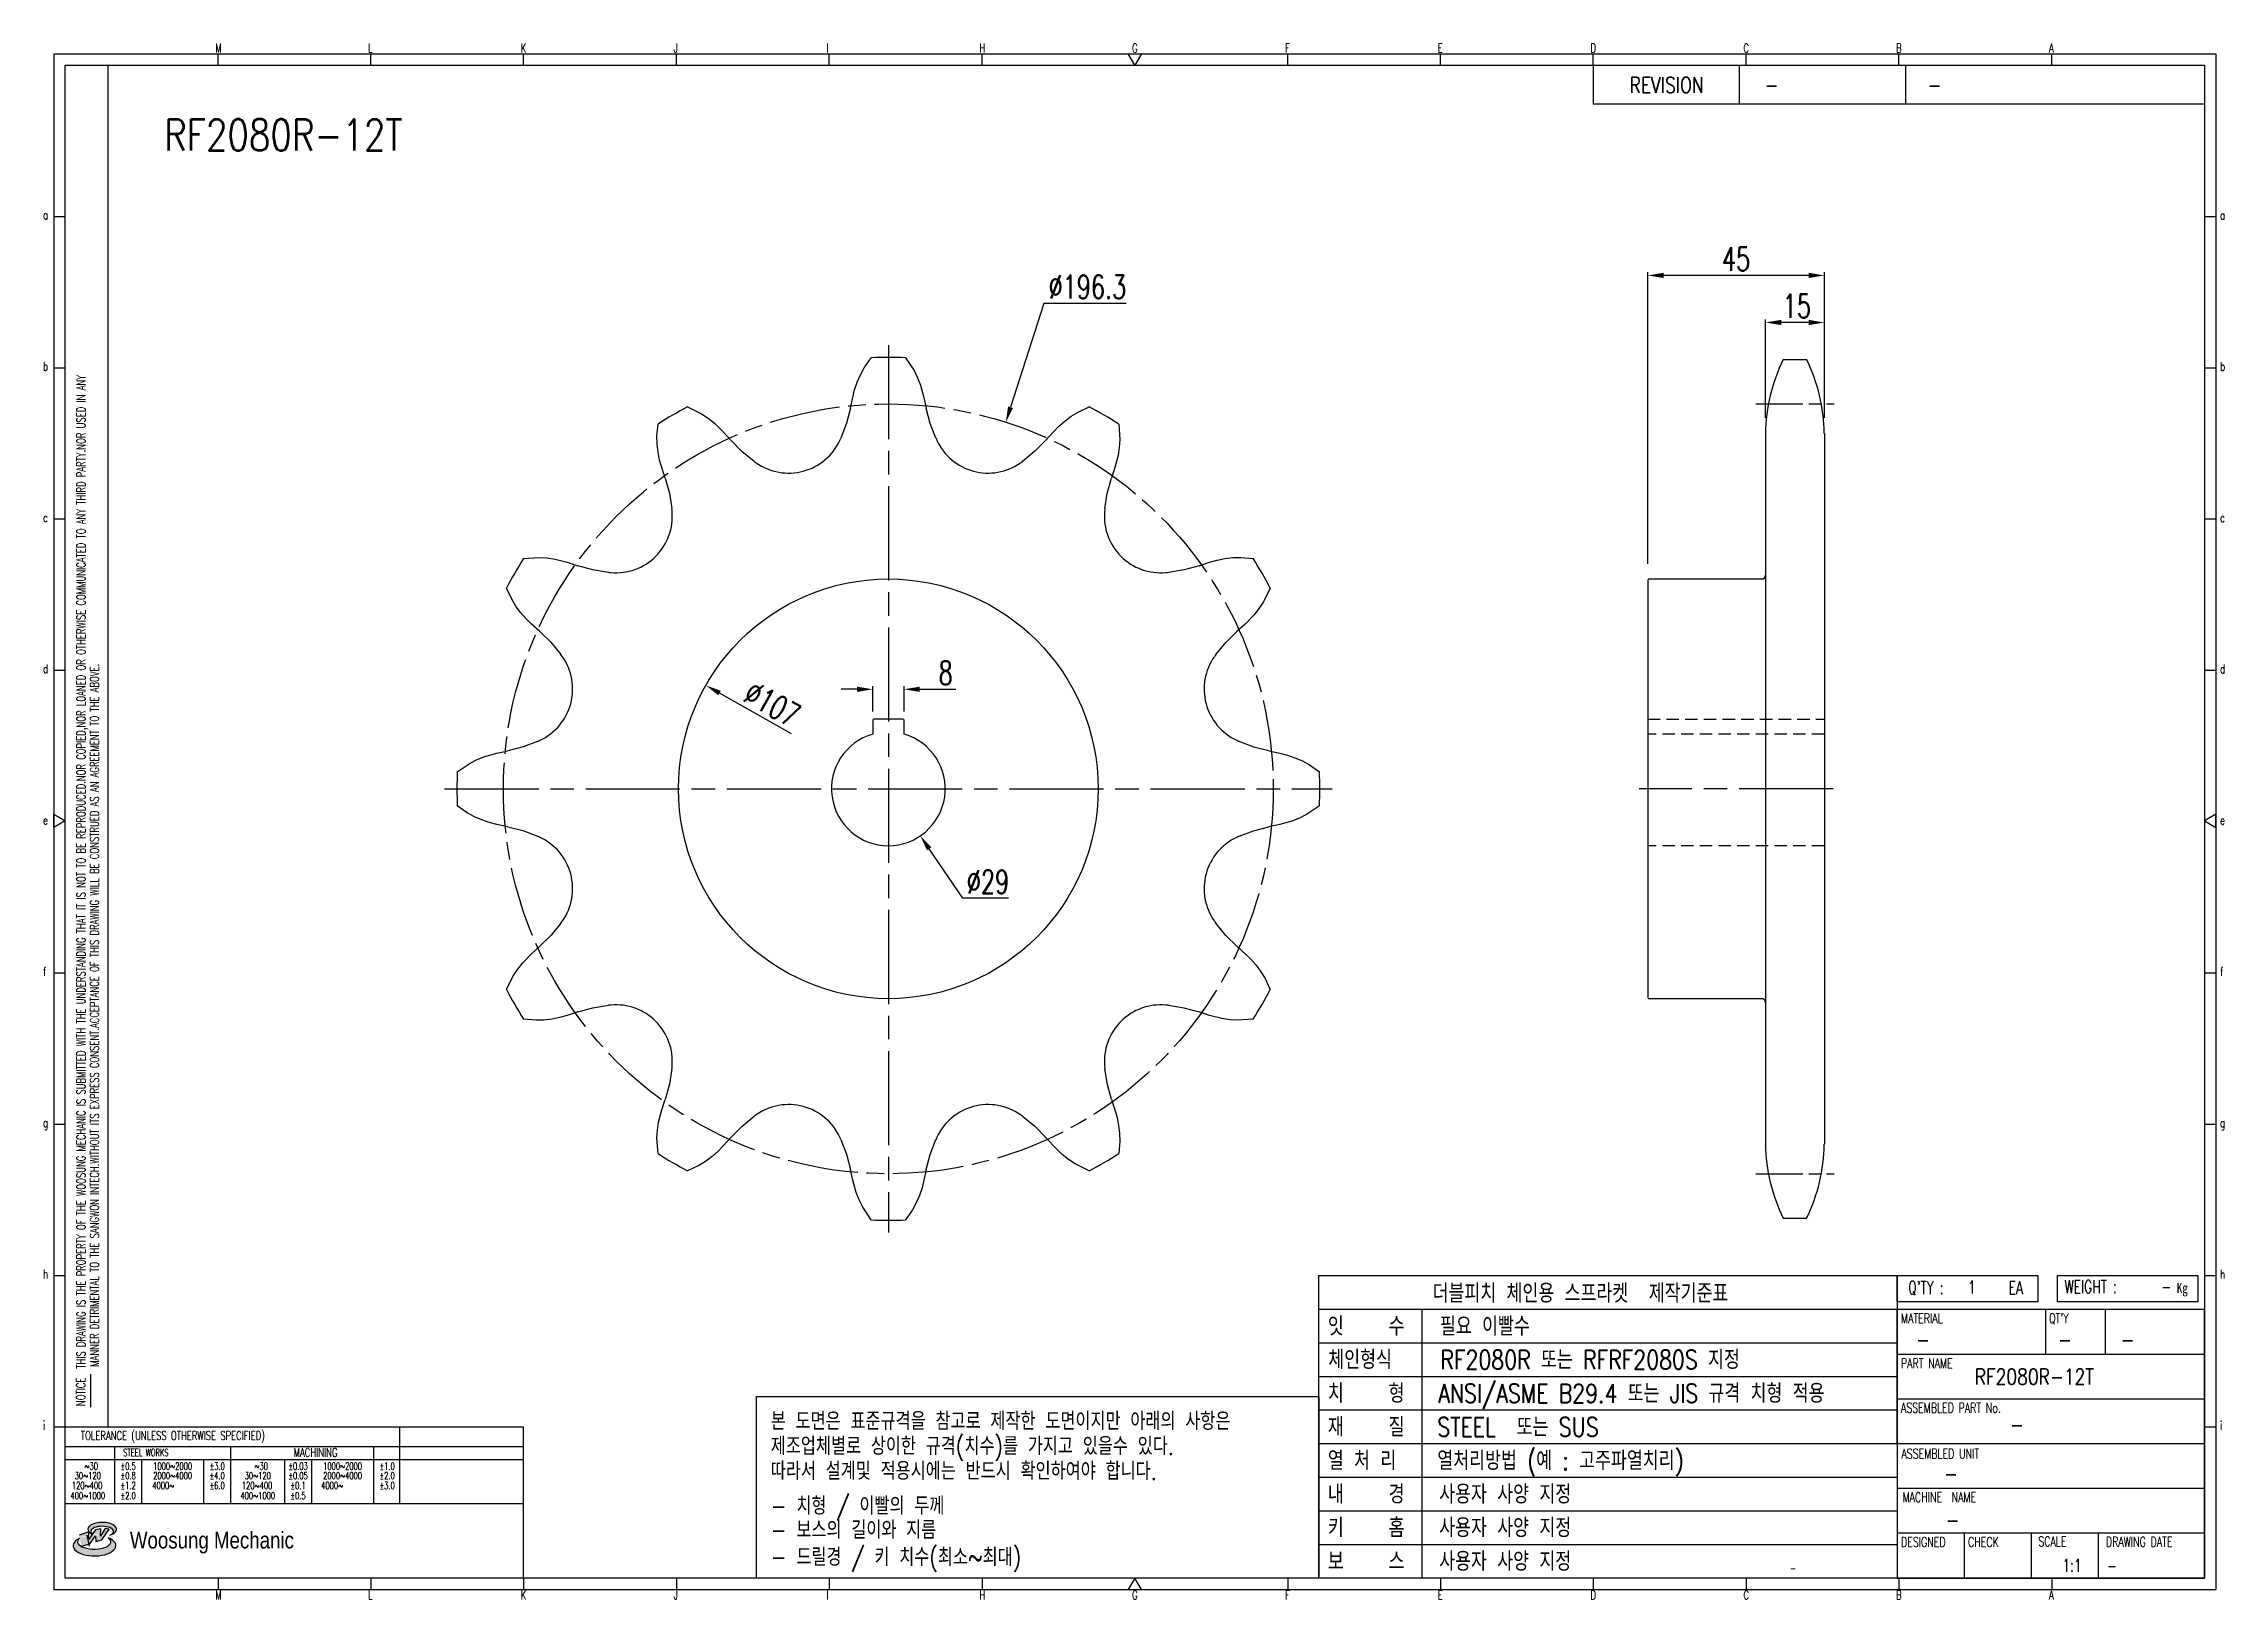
# Model space of a CAD drawing. Header units: millimetres. Extents: x 1179 to 1735, y -2918 to -2521.
import ezdxf
from ezdxf.enums import TextEntityAlignment as Align

# ---------------------------------------------------------------- set-up
doc = ezdxf.new("R2010")
doc.units = ezdxf.units.MM
for name, pattern in [('AM_ISO08W050', [18, 12, -1.5, 3, -1.5]), ('AM_ISO08W050x2', [9, 6, -0.75, 1.5, -0.75]), ('HIDDEN', [9.525, 6.35, -3.175])]:
    doc.linetypes.add(name, pattern=pattern)
doc.layers.add('CEN1', color=1, linetype='AM_ISO08W050', lineweight=25)
doc.layers.add('PEN_RF1', color=6, linetype='AM_ISO08W050x2', lineweight=25)
for name, color, linetype in [('HIDDEN_RF1', 3, 'HIDDEN'), ('S-DIM', 7, 'Continuous'), ('TITLE', 7, 'Continuous'), ('도면레이아웃', 7, 'Continuous')]:
    doc.layers.add(name, color=color, linetype=linetype)
doc.styles.add('HAN', font='ROMANS.shx', dxfattribs={"width": 0.7, "bigfont": 'whgtxt.shx'})
doc.styles.add('HKD_ST2', font='romans.shx', dxfattribs={"width": 0.7, "height": 4, "bigfont": '@extfont2.shx'})
doc.styles.add('HSG', font='SIMPLEX.shx', dxfattribs={"width": 0.7, "bigfont": 'HSG.shx'})
doc.styles.add('ROMANS', font='romans.shx', dxfattribs={"width": 0.7, "bigfont": 'whgtxt.shx'})
doc.styles.add('SLDTEXTSTYLE4', font='arial.ttf', dxfattribs={"width": 0.8})
doc.dimstyles.new('RF-S4', dxfattribs={"dimscale": 4, "dimtxt": 1.5, "dimasz": 1, "dimexe": 0.2, "dimexo": 1, "dimgap": 0.3, "dimtad": 1, "dimtoh": 1, "dimdec": 1, "dimrnd": 0.01, "dimzin": 9, "dimdsep": 46, "dimtxsty": 'HSG', "dimcen": 0, "dimclrd": 1, "dimclre": 1, "dimclrt": 150, "dimazin": 2, "dimtp": 1, "dimtm": 1, "dimtfac": 0.5, "dimtdec": 1, "dimtofl": 0, "dimtmove": 0, "dimatfit": 3, "dimfxl": 0, "dimtvp": 1, "dimtolj": 2, "dimlwd": -1, "dimlwe": -1, "dimarcsym": 0})

# ---------------------------------------------------------------- blocks, each defined once
blk = doc.blocks.new('SUYWSHJH')
at = {"layer": '도면레이아웃'}
h = blk.add_hatch(color=10, dxfattribs=at)
h.paths.add_polyline_path([(1.544, 35.177), (1.554, 34.966), (1.779, 35.034), (2.054, 35.422), (1.908, 35.446), (1.728, 35.167), (1.741, 35.439), (1.547, 35.405), (1.292, 35.041), (1.295, 35.33), (0.943, 35.208), (1.03, 34.8), (1.336, 34.885)])
edge = h.paths.add_edge_path()
edge.add_ellipse((1.795, 35.421), major_axis=(-0.53, 0), ratio=0.487785, start_angle=122.36065, end_angle=403.39574)
edge.add_line((1.411, 35.244), (1.419, 35.261))
edge.add_ellipse((1.798, 35.344), major_axis=(-0.423, 0), ratio=0.444396, start_angle=131.58977, end_angle=386.19408, ccw=False)
edge = h.paths.add_edge_path()
edge.add_ellipse((1.512, 34.815), major_axis=(-0.793, 0), ratio=0.480113, start_angle=314.67633, end_angle=590.85213)
edge.add_ellipse((1.501, 34.958), major_axis=(-0.62, 0), ratio=0.43311, start_angle=331.7024, end_angle=574.42495, ccw=False)
for p, q in [((0, 90.118), (80.15, 90.118)), ((0, 90.118), (0, 33.191)), ((6.089, 89.693), (6.089, 90.118)), ((11.753, 89.693), (11.753, 90.118)), ((17.418, 89.693), (17.418, 90.118)), ((23.082, 89.693), (23.082, 90.118)), ((28.746, 89.693), (28.746, 90.118)), ((34.411, 89.693), (34.411, 90.118)), ((45.739, 89.693), (45.739, 90.118)), ((51.404, 89.693), (51.404, 90.118)), ((57.068, 89.693), (57.068, 90.118)), ((62.732, 89.693), (62.732, 90.118)), ((68.397, 89.693), (68.397, 90.118)), ((74.061, 89.693), (74.061, 90.118)), ((80.15, 90.118), (80.15, 33.191)), ((0, 84.085), (0.425, 84.085)), ((79.725, 84.085), (80.15, 84.085)), ((0, 78.478), (0.425, 78.478)), ((79.725, 78.478), (80.15, 78.478)), ((0, 72.87), (0.425, 72.87)), ((79.725, 72.87), (80.15, 72.87)), ((0, 67.262), (0.425, 67.262)), ((79.725, 67.262), (80.15, 67.262)), ((0, 56.047), (0.425, 56.047)), ((79.725, 56.047), (80.15, 56.047)), ((0, 50.439), (0.425, 50.439)), ((79.725, 50.439), (80.15, 50.439)), ((0, 44.832), (0.425, 44.832)), ((79.725, 44.832), (80.15, 44.832)), ((1.377, 39.947), (1.377, 41.174)), ((0, 39.224), (0.425, 39.224)), ((79.725, 39.224), (80.15, 39.224)), ((0, 33.191), (80.15, 33.191)), ((6.089, 33.616), (6.089, 33.191)), ((11.753, 33.616), (11.753, 33.191)), ((17.418, 33.616), (17.418, 33.191)), ((23.082, 33.616), (23.082, 33.191)), ((28.746, 33.616), (28.746, 33.191)), ((34.411, 33.616), (34.411, 33.191)), ((45.739, 33.616), (45.739, 33.191)), ((51.404, 33.616), (51.404, 33.191)), ((57.068, 33.616), (57.068, 33.191)), ((62.732, 33.616), (62.732, 33.191)), ((68.397, 33.616), (68.397, 33.191)), ((74.061, 33.616), (74.061, 33.191))]:
    blk.add_line(p, q)
at = {"color": 2}
for p, q in [((2.017, 39.224), (2.017, 89.693)), ((0.425, 39.224), (17.418, 39.224)), ((12.816, 39.224), (12.816, 36.382)), ((17.418, 33.616), (17.418, 39.224)), ((0.425, 38.487), (17.418, 38.487)), ((0.425, 38.012), (17.418, 38.012)), ((2.257, 38.487), (2.257, 36.382)), ((3.257, 38.012), (3.257, 36.382)), ((5.557, 38.012), (5.557, 36.382)), ((6.557, 38.5), (6.557, 36.382)), ((8.557, 38.012), (8.557, 36.382)), ((9.557, 38.026), (9.557, 36.382)), ((11.857, 38.487), (11.857, 36.382)), ((0.425, 36.382), (17.418, 36.382))]:
    blk.add_line(p, q, dxfattribs=at)
at = {"color": 6, "ltscale": 0.5}
for p, q in [((57.068, 89.693), (57.068, 88.246)), ((62.47, 89.693), (62.47, 88.246)), ((68.635, 89.693), (68.635, 88.246)), ((79.725, 88.246), (57.068, 88.246)), ((68.336, 38.59), (68.336, 43.563)), ((79.725, 43.563), (68.336, 43.563)), ((73.827, 43.563), (73.827, 41.905)), ((76.037, 43.563), (76.037, 41.905)), ((79.725, 38.59), (79.725, 43.563)), ((79.725, 41.905), (68.336, 41.905)), ((79.725, 40.248), (68.336, 40.248)), ((68.336, 38.59), (68.336, 33.616)), ((79.725, 38.59), (68.336, 38.59)), ((79.725, 33.616), (79.725, 38.59)), ((79.725, 36.932), (68.336, 36.932)), ((79.725, 35.274), (68.336, 35.274)), ((70.822, 33.616), (70.822, 35.274)), ((73.309, 33.616), (73.309, 35.274)), ((75.796, 33.616), (75.796, 35.274)), ((68.336, 33.616), (79.725, 33.616))]:
    blk.add_line(p, q, dxfattribs=at)
for points in [[(40.075, 89.693), (39.83, 90.118), (40.32, 90.118)], [(0.425, 89.693), (79.725, 89.693), (79.725, 33.616), (0.425, 33.616)], [(0.425, 61.679), (0, 61.433), (0, 61.924)], [(79.725, 61.679), (80.15, 61.433), (80.15, 61.924)], [(40.075, 33.616), (39.83, 33.191), (40.32, 33.191)]]:
    blk.add_lwpolyline(points, close=True)
at = {"layer": 'TITLE', "color": 20}
for p, q in [((68.336, 43.851), (68.336, 44.826)), ((68.336, 44.826), (73.54, 44.826)), ((73.54, 44.826), (73.54, 43.851)), ((74.277, 43.851), (74.277, 44.826)), ((74.277, 44.826), (79.481, 44.826)), ((79.481, 44.826), (79.481, 43.851)), ((73.54, 43.851), (68.336, 43.851)), ((79.481, 43.851), (74.277, 43.851))]:
    blk.add_line(p, q, dxfattribs=at)
at = {"layer": '도면레이아웃'}
for p, q in [((1.295, 35.33), (0.943, 35.208)), ((1.03, 34.8), (1.336, 34.885)), ((1.224, 35.208), (1.311, 34.8)), ((1.224, 35.208), (1.224, 35.208)), ((1.547, 35.405), (1.292, 35.041)), ((1.292, 35.041), (1.295, 35.33)), ((1.336, 34.885), (1.544, 35.177)), ((1.419, 35.261), (1.411, 35.244)), ((1.544, 35.177), (1.554, 34.966)), ((1.741, 35.439), (1.547, 35.405)), ((1.554, 34.966), (1.779, 35.034)), ((1.908, 35.446), (1.728, 35.167)), ((1.728, 35.167), (1.741, 35.439)), ((1.779, 35.034), (2.054, 35.422)), ((2.054, 35.422), (1.908, 35.446))]:
    blk.add_line(p, q, dxfattribs=at)
for centre, major_axis, ratio, start_param, end_param in [((1.795, 35.421), (-0.53, 0), 0.487785, 2.135596, 7.040584), ((1.512, 34.815), (-0.793, 0), 0.480113, 5.492138, 10.312315), ((1.501, 34.958), (-0.62, 0), 0.43311, 5.789299, 10.025607), ((1.798, 35.344), (-0.423, 0), 0.444396, 2.296675, 6.740358)]:
    blk.add_ellipse(centre, major_axis=major_axis, ratio=ratio, start_param=start_param, end_param=end_param, dxfattribs=at)
at = {"color": 4, "style": 'HKD_ST2', "width": 0.7}
for s, p in [('M', (5.988, 90.164)), ('L', (11.652, 90.164)), ('K', (17.316, 90.164)), ('J', (22.981, 90.164)), ('I', (28.645, 90.164)), ('H', (34.309, 90.164)), ('G', (39.974, 90.164)), ('F', (45.638, 90.164)), ('E', (51.302, 90.164)), ('D', (56.967, 90.164)), ('C', (62.631, 90.164)), ('B', (68.295, 90.164)), ('A', (73.96, 90.164)), ('a', (-0.395, 83.976)), ('a', (80.305, 83.97)), ('b', (-0.395, 78.368)), ('b', (80.305, 78.362)), ('c', (-0.395, 72.76)), ('c', (80.305, 72.754)), ('d', (-0.395, 67.153)), ('d', (80.305, 67.147)), ('e', (-0.395, 61.545)), ('e', (80.305, 61.539)), ('f', (-0.395, 55.937)), ('f', (80.305, 55.931)), ('g', (-0.395, 50.33)), ('g', (80.305, 50.324)), ('h', (-0.395, 44.722)), ('h', (80.305, 44.716)), ('i', (-0.395, 39.114)), ('i', (80.305, 39.108)), ('M', (5.988, 32.824)), ('L', (11.652, 32.824)), ('K', (17.316, 32.824)), ('J', (22.981, 32.824)), ('I', (28.645, 32.824)), ('H', (34.309, 32.824)), ('G', (39.974, 32.824)), ('F', (45.638, 32.824)), ('E', (51.302, 32.824)), ('D', (56.967, 32.824)), ('C', (62.631, 32.824)), ('B', (68.295, 32.824)), ('A', (73.96, 32.824))]:
    blk.add_text(s, height=0.326, dxfattribs=at).set_placement(p)
for s, height, style, width, p in [('REVISION', 0.5806, 'HAN', 0.8, (58.415, 88.664)), ('-', 0.581, 'HAN', 0.8, (63.426, 88.664)), ('-', 0.581, 'HAN', 0.8, (69.468, 88.664)), ("Q'TY : ", 0.4746, 'HKD_ST2', 0.7, (68.743, 44.143)), ('1', 0.475, 'HKD_ST2', 0.7, (70.957, 44.165)), ('EA', 0.4746, 'HKD_ST2', 0.7, (72.464, 44.143)), ('WEIGHT : ', 0.4746, 'HKD_ST2', 0.7, (74.536, 44.176)), ('-', 0.581, 'HAN', 0.8, (69.029, 42.157)), ('-', 0.581, 'HAN', 0.8, (74.289, 42.157)), ('-', 0.581, 'HAN', 0.8, (76.623, 42.157)), ('-', 0.581, 'HAN', 0.8, (72.515, 39.013)), ('-', 0.581, 'HAN', 0.8, (70.067, 37.189)), ('-', 0.581, 'HAN', 0.8, (70.126, 35.48)), ('1:1', 0.4746, 'HKD_ST2', 0.7, (74.458, 33.848)), ('-', 0.475, 'HKD_ST2', 0.7, (76.112, 33.837))]:
    blk.add_text(s, height=height, dxfattribs=dict(style=style, width=width)).set_placement(p)
at = {"color": 2, "style": 'HKD_ST2', "width": 0.7}
for s, p in [(' THIS DRAWING IS THE PROPERTY OF THE WOOSUNG MECHANIC IS SUBMITTED WITH THE UNDERSTANDING THAT IT IS NOT TO BE REPRODUCED.NOR COPIED,NOR LOANED OR OTHERWISE COMMUNICATED TO ANY THIRD PARTY.NOR USED IN ANY', (1.173, 41.217)), ('MANNER DETRIMENTAL TO THE SANGWON INTECH.WITHOUT ITS EXPRESS CONSENT.ACCEPTANCE OF THIS DRAWING WILL BE CONSTRUED AS AN AGREEMENT TO THE ABOVE.', (1.672, 41.447))]:
    blk.add_text(s, height=0.326266, rotation=90, dxfattribs=at).set_placement(p)
at = {"style": 'HKD_ST2', "width": 0.7}
blk.add_text('-', height=0.475, dxfattribs=at).set_placement((78.499, 44.176), align=Align.RIGHT)
at = {"color": 4, "style": 'HKD_ST2', "width": 0.7}
for s, height, p in [('MATERIAL', 0.3651, (68.474, 43.425)), ("QT'Y", 0.3651, (73.965, 43.425)), ('PART NAME', 0.3651, (68.474, 41.756)), ('ASSEMBLED PART No.', 0.36511, (68.474, 40.109)), ('ASSEMBLED UNIT', 0.36511, (68.49, 38.408)), ('MACHINE  NAME', 0.36511, (68.532, 36.794)), ('DESIGNED', 0.3651, (68.474, 35.136)), ('CHECK', 0.3651, (70.961, 35.136)), ('SCALE', 0.3651, (73.566, 35.153)), ('DRAWING DATE', 0.36511, (76.071, 35.141))]:
    blk.add_text(s, height=height, dxfattribs=at).set_placement(p, align=Align.TOP_LEFT)
at = {"style": 'HKD_ST2', "width": 0.7}
blk.add_text('NOTICE', height=0.3263, rotation=90, dxfattribs=at).set_placement((1.163, 39.988))
for s, height, style, width, p in [('TOLERANCE (UNLESS OTHERWISE SPECIFIED)', 0.32627, 'HKD_ST2', 0.7, (4.417, 38.896)), ('-', 0.326, 'ROMANS', 0.65, (64.469, 33.975))]:
    blk.add_text(s, height=height, dxfattribs=dict(style=style, width=width)).set_placement(p, align=Align.MIDDLE_CENTER)
at = {"color": 4, "style": 'HKD_ST2', "width": 0.7}
for s, height, p in [('STEEL WORKS', 0.26101, (3.416, 38.268)), ('MACHINING', 0.3263, (9.707, 38.27)), ('%%P0.5', 0.261, (2.757, 37.762)), ('%%P0.8', 0.261, (2.757, 37.411)), ('%%P3.0', 0.261, (6.057, 37.762)), ('%%P4.0', 0.261, (6.057, 37.411)), ('%%P0.03', 0.261, (9.057, 37.762)), ('%%P0.05', 0.261, (9.057, 37.411)), ('%%P1.0', 0.261, (12.357, 37.762)), ('%%P2.0', 0.261, (12.357, 37.411)), ('%%P1.2', 0.261, (2.757, 37.045)), ('%%P2.0', 0.261, (2.757, 36.67)), ('%%P6.0', 0.261, (6.057, 37.045)), ('%%P0.1', 0.261, (9.057, 37.045)), ('%%P0.5', 0.261, (9.057, 36.67)), ('%%P3.0', 0.261, (12.357, 37.045))]:
    blk.add_text(s, height=height, dxfattribs=at).set_placement(p, align=Align.MIDDLE)
for s, height, p in [('30%%126120', 0.261, (1.263, 37.411)), ('%%12630', 0.261, (1.389, 37.762)), ('2000%%1264000', 0.26101, (4.407, 37.411)), ('1000%%1262000', 0.26101, (4.407, 37.762)), ('30%%126120', 0.261, (7.563, 37.411)), ('%%12630', 0.261, (7.689, 37.762)), ('2000%%1264000', 0.26101, (10.707, 37.411)), ('1000%%1262000', 0.26101, (10.707, 37.762)), ('400%%1261000', 0.26101, (1.263, 36.67)), ('120%%126400', 0.26101, (1.237, 37.045)), ('4000%%126', 0.261, (4.061, 37.045)), ('400%%1261000', 0.26101, (7.563, 36.67)), ('120%%126400', 0.26101, (7.537, 37.045)), ('4000%%126', 0.261, (10.321, 37.045))]:
    blk.add_text(s, height=height, dxfattribs=at).set_placement(p, align=Align.MIDDLE_CENTER)
at = {"color": 1, "style": 'SLDTEXTSTYLE4', "width": 0.8}
blk.add_text('Woosung Mechanic', height=0.61957, dxfattribs=at).set_placement((2.822, 34.711))
at = {"layer": 'TITLE', "width": 0.8}
blk.add_text('Kg', height=0.3789, dxfattribs=at).set_placement((78.694, 44.176))
blk = doc.blocks.new('RF6YF20601')
at = {"color": 150}
for p, q in [((1275.22, 18.47), (1365.55, 18.47)), ((1275.22, 18.47), (1365.55, 18.47)), ((1291.34, 18.47), (1291.34, -23.5)), ((1275.22, 13.23), (1365.55, 13.23)), ((1275.22, 7.98), (1365.55, 7.98)), ((1275.22, 2.73), (1365.55, 2.73)), ((1275.22, -2.51), (1365.55, -2.51)), ((1275.22, -7.76), (1365.55, -7.76)), ((1275.22, -13), (1365.55, -13)), ((1275.22, -18.25), (1365.55, -18.25))]:
    blk.add_line(p, q, dxfattribs=at)
blk.add_lwpolyline([(1275.22, 23.72), (1365.55, 23.72), (1365.55, -23.5), (1275.22, -23.5)], close=True, dxfattribs=at)
blk.add_lwpolyline([(1187.47, 4.85), (1275.22, 4.85), (1275.22, -23.5), (1187.47, -23.5)], close=True)
at = {"color": 150, "style": 'HAN', "width": 0.8}
for s, height, p in [('더블피치 체인용 스프라켓  제작기준표', 2.9346, (1293, 19.48)), ('잇    수 ', 2.935, (1276.65, 14.34)), ('필요 이빨수', 2.935, (1294.15, 14.34)), ('체인형식 ', 2.935, (1276.72, 9.12)), ('RF2080R 또는 RFRF2080S 지정', 2.9346, (1294.22, 9.12)), ('치    형', 2.935, (1276.65, 3.85)), ('ANSI/ASME B29.4 또는 JIS 규격 치형 적용', 2.9346, (1293.88, 3.85)), ('재    질', 2.935, (1276.65, -1.4)), ('STEEL  또는 SUS', 2.9346, (1293.74, -1.4)), ('열처리방법 (예 : 고주파열치리)', 2.9346, (1293.74, -6.64)), ('열 처 리', 2.935, (1276.65, -6.64)), ('내    경', 2.935, (1276.65, -11.89)), ('사용자 사양 지정', 2.935, (1294.03, -11.89)), ('키    홈', 2.935, (1276.65, -17.13)), ('사용자 사양 지정', 2.935, (1294.03, -17.13)), ('보    스', 2.935, (1276.65, -22.38)), ('사용자 사양 지정', 2.935, (1294.03, -22.38))]:
    blk.add_text(s, height=height, dxfattribs=at).set_placement(p)
at = {"style": 'HAN', "width": 0.8}
for s, p in [('본 도면은 표준규격을 참고로 제작한 도면이지만 아래의 사항은', (1189.67, -0.4)), ('제조업체별로 상이한 규격(치수)를 가지고 있을수 있다.', (1189.67, -4.29)), ('따라서 설계및 적용시에는 반드시 확인하여야 합니다.', (1189.67, -8.18)), ('- 치형 / 이빨의 두께', (1189.67, -13.62)), ('- 보스의 길이와 지름', (1189.67, -17.38)), ('- 드릴경 / 키 치수(최소~최대)', (1189.67, -21.61))]:
    blk.add_text(s, height=2.7767, dxfattribs=at).set_placement(p)
blk = doc.blocks.new('*D3')
at = {"layer": 'Defpoints', "color": 0, "transparency": 16777216}
for p in [(1617.53, -2592.23), (1617.53, -2620.52), (1632.53, -2620.52)]:
    blk.add_point(p, dxfattribs=at)
at = {"layer": 'S-DIM', "color": 1, "transparency": 16777216}
for p, q in [((1617.53, -2616.52), (1617.53, -2591.43)), ((1628.53, -2592.23), (1621.53, -2592.23)), ((1632.53, -2616.52), (1632.53, -2591.43))]:
    blk.add_line(p, q, dxfattribs=at)
for points in [[(1621.53, -2591.56), (1621.53, -2592.89), (1617.53, -2592.23)], [(1628.53, -2591.56), (1628.53, -2592.89), (1632.53, -2592.23)]]:
    blk.add_solid(points, dxfattribs=at)
at = {"layer": 'S-DIM', "color": 150, "transparency": 16777216, "insert": (1625.53, -2588.03), "char_height": 6, "attachment_point": 5, "style": 'HSG'}
blk.add_mtext('\\A2;15', dxfattribs=at)
blk = doc.blocks.new('*D4')
at = {"layer": 'Defpoints', "color": 0, "transparency": 16777216}
for p in [(1587.53, -2580.23), (1632.53, -2620.52), (1587.53, -2657.72)]:
    blk.add_point(p, dxfattribs=at)
at = {"layer": 'S-DIM', "color": 1, "transparency": 16777216}
for p, q in [((1587.53, -2653.72), (1587.53, -2579.43)), ((1632.53, -2616.52), (1632.53, -2579.43)), ((1628.53, -2580.23), (1591.53, -2580.23))]:
    blk.add_line(p, q, dxfattribs=at)
for points in [[(1591.53, -2579.56), (1591.53, -2580.89), (1587.53, -2580.23)], [(1628.53, -2579.56), (1628.53, -2580.89), (1632.53, -2580.23)]]:
    blk.add_solid(points, dxfattribs=at)
at = {"layer": 'S-DIM', "color": 150, "transparency": 16777216, "insert": (1610.03, -2576.03), "char_height": 6, "attachment_point": 5, "style": 'HSG'}
blk.add_mtext('\\A2;45', dxfattribs=at)
blk = doc.blocks.new('*D5')
at = {"layer": 'Defpoints', "color": 0, "transparency": 16777216}
for p in [(1385.74, -2699.14), (1402.06, -2723.11)]:
    blk.add_point(p, dxfattribs=at)
at = {"layer": 'S-DIM', "color": 1, "transparency": 16777216}
for p, q in [((1412.9, -2739.03), (1404.31, -2726.41)), ((1424.5, -2739.03), (1412.9, -2739.03))]:
    blk.add_line(p, q, dxfattribs=at)
blk.add_solid([(1404.86, -2726.04), (1403.76, -2726.79), (1402.06, -2723.11)], dxfattribs=at)
at = {"layer": 'S-DIM', "color": 150, "transparency": 16777216, "insert": (1419.3, -2734.83), "char_height": 6, "attachment_point": 5, "style": 'HSG'}
blk.add_mtext('\\A2;∅29', dxfattribs=at)
blk = doc.blocks.new('*D6')
at = {"layer": 'Defpoints', "color": 0, "transparency": 16777216}
for p in [(1423.83, -2617.66), (1363.96, -2804.58)]:
    blk.add_point(p, dxfattribs=at)
at = {"layer": 'S-DIM', "color": 1, "transparency": 16777216}
for p, q in [((1433.54, -2587.35), (1425.05, -2613.85)), ((1454.54, -2587.35), (1433.54, -2587.35))]:
    blk.add_line(p, q, dxfattribs=at)
blk.add_solid([(1424.42, -2613.64), (1425.69, -2614.05), (1423.83, -2617.66)], dxfattribs=at)
at = {"layer": 'S-DIM', "color": 150, "transparency": 16777216, "insert": (1444.64, -2583.15), "char_height": 6, "attachment_point": 5, "style": 'HSG'}
blk.add_mtext('\\A2;∅196.3', dxfattribs=at)
blk = doc.blocks.new('*D7')
at = {"layer": 'Defpoints', "color": 0, "transparency": 16777216}
for p in [(1347.36, -2684.73), (1440.44, -2737.51)]:
    blk.add_point(p, dxfattribs=at)
at = {"layer": 'S-DIM', "color": 1, "transparency": 16777216}
blk.add_line((1369.24, -2697.14), (1350.84, -2686.7), dxfattribs=at)
blk.add_solid([(1351.17, -2686.12), (1350.51, -2687.28), (1347.36, -2684.73)], dxfattribs=at)
at = {"layer": 'S-DIM', "color": 150, "transparency": 16777216, "insert": (1364.27, -2689.49), "char_height": 6, "attachment_point": 5, "rotation": 330.4456, "style": 'HSG'}
blk.add_mtext('\\A2;∅107', dxfattribs=at)
blk = doc.blocks.new('*D8')
at = {"layer": 'Defpoints', "color": 0, "transparency": 16777216}
for p in [(1397.9, -2685.74), (1389.9, -2695.4), (1397.9, -2695.4)]:
    blk.add_point(p, dxfattribs=at)
at = {"layer": 'S-DIM', "color": 1, "transparency": 16777216}
for p, q in [((1389.9, -2691.4), (1389.9, -2684.94)), ((1397.9, -2691.4), (1397.9, -2684.94)), ((1385.9, -2685.74), (1381.9, -2685.74)), ((1401.9, -2685.74), (1411.1, -2685.74))]:
    blk.add_line(p, q, dxfattribs=at)
for points in [[(1385.9, -2685.08), (1385.9, -2686.41), (1389.9, -2685.74)], [(1401.9, -2685.08), (1401.9, -2686.41), (1397.9, -2685.74)]]:
    blk.add_solid(points, dxfattribs=at)
at = {"layer": 'S-DIM', "color": 150, "transparency": 16777216, "insert": (1408.5, -2681.54), "char_height": 6, "attachment_point": 5, "style": 'HSG'}
blk.add_mtext('\\A2;8', dxfattribs=at)

msp = doc.modelspace()

# ---------------------------------------------------------------- linework, layer by layer
for p, q in [((1622.03, -2601.68), (1628.03, -2601.68)), ((1384.24, -2614.09), (1384.81, -2611.33)), ((1402.98, -2611.33), (1403.55, -2614.09)), ((1351.87, -2620.16), (1353.75, -2622.26)), ((1434.05, -2622.26), (1435.92, -2620.16)), ((1617.53, -2620.52), (1617.53, -2801.72)), ((1632.53, -2620.52), (1632.53, -2801.72)), ((1337.02, -2631.92), (1336.13, -2629.24)), ((1451.66, -2629.24), (1450.78, -2631.92)), ((1312.02, -2653.36), (1314.7, -2654.24)), ((1473.1, -2654.24), (1475.77, -2653.36)), ((1587.63, -2657.62), (1616.53, -2657.62)), ((1587.53, -2657.72), (1587.53, -2764.52)), ((1305.04, -2670.97), (1302.93, -2669.1)), ((1484.86, -2669.1), (1482.76, -2670.97)), ((1389.9, -2693.62), (1389.9, -2697.18)), ((1397.6, -2693.32), (1390.2, -2693.32)), ((1397.9, -2697.18), (1397.9, -2693.62)), ((1294.11, -2702.03), (1296.87, -2701.46)), ((1490.93, -2701.46), (1493.69, -2702.03)), ((1296.87, -2720.78), (1294.11, -2720.21)), ((1493.69, -2720.21), (1490.93, -2720.78)), ((1302.93, -2753.15), (1305.04, -2751.27)), ((1482.76, -2751.27), (1484.86, -2753.15)), ((1314.7, -2768), (1312.02, -2768.88)), ((1475.77, -2768.88), (1473.1, -2768)), ((1616.53, -2764.62), (1587.63, -2764.62)), ((1336.13, -2793), (1337.02, -2790.32)), ((1450.78, -2790.32), (1451.66, -2793)), ((1353.75, -2799.98), (1351.87, -2802.08)), ((1435.92, -2802.08), (1434.05, -2799.98)), ((1384.81, -2810.91), (1384.24, -2808.15)), ((1403.55, -2808.15), (1402.98, -2810.91)), ((1622.03, -2820.57), (1628.03, -2820.57))]:
    msp.add_line(p, q)
for points in [[(1384.81, -2611.33), (1385.3, -2609.36), (1385.96, -2607.45), (1386.78, -2605.57), (1387.76, -2603.77), (1389.54, -2601.21)], [(1398.26, -2601.21), (1400.44, -2604.49), (1401.36, -2606.31), (1402.13, -2608.23), (1402.98, -2611.33)], [(1336.13, -2629.24), (1335.58, -2627.29), (1335.19, -2625.31), (1334.96, -2623.27), (1334.91, -2621.22), (1335.17, -2618.11)], [(1342.72, -2613.75), (1346.25, -2615.5), (1347.96, -2616.62), (1349.58, -2617.9), (1351.87, -2620.16)], [(1384.24, -2614.09), (1383.24, -2617.92), (1381.79, -2621.7)], [(1406, -2621.7), (1404.58, -2617.99), (1403.55, -2614.09)], [(1435.92, -2620.16), (1437.34, -2618.7), (1438.85, -2617.37), (1440.51, -2616.15), (1442.26, -2615.09), (1445.08, -2613.75)], [(1452.63, -2618.11), (1452.89, -2622.05), (1452.76, -2624.09), (1452.47, -2626.13), (1451.66, -2629.24)], [(1359.67, -2627.63), (1356.58, -2625.12), (1353.75, -2622.26)], [(1434.05, -2622.26), (1431.27, -2625.07), (1428.12, -2627.63)], [(1337.02, -2631.92), (1338.06, -2635.74), (1338.71, -2639.73)], [(1449.09, -2639.73), (1449.72, -2635.8), (1450.78, -2631.92)], [(1300.89, -2652.39), (1304.82, -2652.13), (1306.86, -2652.25), (1308.91, -2652.55), (1312.02, -2653.36)], [(1322.51, -2655.93), (1318.58, -2655.3), (1314.7, -2654.24)], [(1473.1, -2654.24), (1469.28, -2655.29), (1465.28, -2655.93)], [(1475.77, -2653.36), (1477.73, -2652.8), (1479.7, -2652.41), (1481.75, -2652.18), (1483.79, -2652.13), (1486.91, -2652.39)], [(1302.93, -2669.1), (1301.47, -2667.68), (1300.15, -2666.17), (1298.93, -2664.51), (1297.86, -2662.76), (1296.53, -2659.94)], [(1491.27, -2659.94), (1489.52, -2663.47), (1488.39, -2665.18), (1487.12, -2666.8), (1484.86, -2669.1)], [(1305.04, -2670.97), (1307.85, -2673.75), (1310.41, -2676.89)], [(1477.39, -2676.89), (1479.9, -2673.8), (1482.76, -2670.97)], [(1283.98, -2706.76), (1287.26, -2704.57), (1289.09, -2703.66), (1291.01, -2702.89), (1294.11, -2702.03)], [(1304.48, -2699.02), (1300.76, -2700.44), (1296.87, -2701.46)], [(1490.93, -2701.46), (1487.1, -2700.46), (1483.32, -2699.02)], [(1493.69, -2702.03), (1495.66, -2702.53), (1497.56, -2703.18), (1499.45, -2704.01), (1501.24, -2704.98), (1503.81, -2706.76)], [(1294.11, -2720.21), (1292.14, -2719.71), (1290.23, -2719.06), (1288.35, -2718.23), (1286.55, -2717.26), (1283.98, -2715.48)], [(1503.81, -2715.48), (1500.53, -2717.67), (1498.7, -2718.58), (1496.79, -2719.35), (1493.69, -2720.21)], [(1296.87, -2720.78), (1300.7, -2721.78), (1304.48, -2723.22)], [(1483.32, -2723.22), (1487.03, -2721.8), (1490.93, -2720.78)], [(1310.41, -2745.35), (1307.9, -2748.44), (1305.04, -2751.27)], [(1482.76, -2751.27), (1479.94, -2748.49), (1477.39, -2745.35)], [(1296.53, -2762.3), (1298.27, -2758.77), (1299.4, -2757.06), (1300.68, -2755.44), (1302.93, -2753.15)], [(1484.86, -2753.15), (1486.32, -2754.56), (1487.65, -2756.08), (1488.86, -2757.74), (1489.93, -2759.48), (1491.27, -2762.3)], [(1314.7, -2768), (1318.51, -2766.95), (1322.51, -2766.31)], [(1465.28, -2766.31), (1469.21, -2766.94), (1473.1, -2768)], [(1312.02, -2768.88), (1310.07, -2769.44), (1308.09, -2769.83), (1306.04, -2770.06), (1304, -2770.11), (1300.89, -2769.85)], [(1486.91, -2769.85), (1482.97, -2770.11), (1480.93, -2769.99), (1478.89, -2769.69), (1475.77, -2768.88)], [(1338.71, -2782.51), (1338.08, -2786.44), (1337.02, -2790.32)], [(1450.78, -2790.32), (1449.73, -2786.5), (1449.09, -2782.51)], [(1335.17, -2804.13), (1334.91, -2800.2), (1335.03, -2798.15), (1335.33, -2796.11), (1336.13, -2793)], [(1353.75, -2799.98), (1356.53, -2797.17), (1359.67, -2794.61)], [(1428.12, -2794.61), (1431.21, -2797.12), (1434.05, -2799.98)], [(1451.66, -2793), (1452.22, -2794.95), (1452.61, -2796.93), (1452.83, -2798.97), (1452.88, -2801.02), (1452.63, -2804.13)], [(1351.87, -2802.08), (1350.46, -2803.54), (1348.94, -2804.87), (1347.28, -2806.09), (1345.54, -2807.15), (1342.72, -2808.49)], [(1381.79, -2800.54), (1383.21, -2804.26), (1384.24, -2808.15)], [(1403.55, -2808.15), (1404.56, -2804.32), (1406, -2800.54)], [(1445.08, -2808.49), (1441.55, -2806.74), (1439.84, -2805.62), (1438.22, -2804.34), (1435.92, -2802.08)], [(1389.54, -2821.03), (1387.35, -2817.76), (1386.43, -2815.93), (1385.67, -2814.01), (1384.81, -2810.91)], [(1402.98, -2810.91), (1402.49, -2812.88), (1401.84, -2814.79), (1401.01, -2816.67), (1400.03, -2818.47), (1398.26, -2821.03)]]:
    msp.add_lwpolyline(points)
msp.add_circle((1393.9, -2711.12), 53.5)
for centre, radius, start, end in [((1393.9, -2711.12), 110, 87.7288, 92.2712), ((1662.52, -2621.3), 45, 154.1379, 178.9971), ((1587.53, -2621.3), 45, 1.0029, 25.8621), ((1393.9, -2711.12), 110, 117.7288, 122.2712), ((1393.9, -2711.12), 110, 57.7288, 62.2712), ((1368.47, -2616.22), 14.4, 235, 335), ((1347.75, -2606.56), 37.26, 335, 336.0165), ((1440.05, -2606.56), 37.26, 203.9835, 205), ((1419.33, -2616.22), 14.4, 205, 305), ((1381.58, -2597.49), 37.26, 233.9835, 235), ((1406.21, -2597.49), 37.26, 305, 306.0165), ((1324.42, -2641.65), 14.4, 265, 5), ((1301.65, -2643.64), 37.26, 5, 6.0165), ((1463.37, -2641.65), 14.4, 175, 275), ((1486.15, -2643.64), 37.26, 173.9835, 175), ((1393.9, -2711.12), 110, 147.7288, 152.2712), ((1326.42, -2618.87), 37.26, 263.9835, 265), ((1461.38, -2618.87), 37.26, 275, 276.0165), ((1393.9, -2711.12), 110, 27.7288, 32.2712), ((1616.53, -2656.62), 1, 270, 0), ((1299, -2685.69), 14.4, 295, 35), ((1280.27, -2698.81), 37.26, 35, 36.0165), ((1488.8, -2685.69), 14.4, 145, 245), ((1507.53, -2698.81), 37.26, 143.9835, 145), ((1390.2, -2693.62), 0.3, 90, 180), ((1397.6, -2693.62), 0.3, 0, 90), ((1289.33, -2664.97), 37.26, 293.9835, 295), ((1393.9, -2711.12), 14.5, 106.0134, 73.9866), ((1498.46, -2664.97), 37.26, 245, 246.0165), ((1393.9, -2711.12), 110, 177.7288, 182.2712), ((1393.9, -2711.12), 110, 357.7288, 2.2712), ((1289.33, -2757.27), 37.26, 65, 66.0165), ((1299, -2736.55), 14.4, 325, 65), ((1488.8, -2736.55), 14.4, 115, 215), ((1498.46, -2757.27), 37.26, 113.9835, 115), ((1280.27, -2723.44), 37.26, 323.9835, 325), ((1507.53, -2723.44), 37.26, 215, 216.0165), ((1393.9, -2711.12), 110, 207.7288, 212.2712), ((1393.9, -2711.12), 110, 327.7288, 332.2712), ((1326.42, -2803.37), 37.26, 95, 96.0165), ((1324.42, -2780.59), 14.4, 355, 95), ((1463.37, -2780.59), 14.4, 85, 185), ((1461.38, -2803.37), 37.26, 83.9835, 85), ((1616.53, -2765.62), 1, 0, 90), ((1301.65, -2778.6), 37.26, 353.9835, 355), ((1486.15, -2778.6), 37.26, 185, 186.0165), ((1381.58, -2824.75), 37.26, 125, 126.0165), ((1368.47, -2806.02), 14.4, 25, 125), ((1419.33, -2806.02), 14.4, 55, 155), ((1406.21, -2824.75), 37.26, 53.9835, 55), ((1347.75, -2815.68), 37.26, 23.9835, 25), ((1440.05, -2815.68), 37.26, 155, 156.0165), ((1662.52, -2800.94), 45, 181.0029, 205.8621), ((1587.53, -2800.94), 45, 334.1379, 358.9971), ((1393.9, -2711.12), 110, 237.7288, 242.2712), ((1393.9, -2711.12), 110, 297.7288, 302.2712), ((1393.9, -2711.12), 110, 267.7288, 272.2712)]:
    msp.add_arc(centre, radius, start, end)
at = {"layer": 'CEN1', "color": 1, "linetype": 'AM_ISO08W050x2', "ltscale": 4}
for p, q in [((1393.9, -2597.98), (1393.9, -2824.27)), ((1280.75, -2711.12), (1507.04, -2711.12)), ((1634.78, -2711.12), (1585.28, -2711.12))]:
    msp.add_line(p, q, dxfattribs=at)
at = {"layer": 'HIDDEN_RF1', "ltscale": 0.5}
for p, q in [((1587.53, -2693.32), (1632.53, -2693.32)), ((1632.53, -2697.18), (1587.53, -2697.18)), ((1632.53, -2725.62), (1587.53, -2725.62))]:
    msp.add_line(p, q, dxfattribs=at)
at = {"layer": 'PEN_RF1', "ltscale": 2}
for p, q in [((1615.05, -2612.98), (1635, -2612.98)), ((1615.05, -2809.26), (1635, -2809.26))]:
    msp.add_line(p, q, dxfattribs=at)
at = {"layer": 'PEN_RF1', "ltscale": 3}
msp.add_circle((1393.9, -2711.12), 98.14, dxfattribs=at)

# ---------------------------------------------------------------- block references
for name, p, xscale, yscale, zscale in [('SUYWSHJH', (1181.11, -3143.53), 6.878027519999998, 6.878027519999998, 6.878027519999998), ('RF6YF20601', (-578.77, -2873.94), 1.63296, 1.63296, 1.63296)]:
    msp.add_blockref(name, p, dxfattribs=dict(xscale=xscale, yscale=yscale, zscale=zscale))

# ---------------------------------------------------------------- texts
at = {"style": 'HAN', "width": 0.8}
for height, p in [(7.9869, (1209.23, -2548.41)), (3.9934, (1670.87, -2863))]:
    msp.add_text('RF2080R-12T', height=height, dxfattribs=at).set_placement(p)

# ---------------------------------------------------------------- dimensions: what is measured, and where the dimension line sits
at = {"layer": 'S-DIM'}
dim = msp.add_linear_dim(base=(1587.53, -2580.23), p1=(1632.53, -2620.52), p2=(1587.53, -2657.72), dimstyle='RF-S4', dxfattribs=at)
dim.commit()
dim.dimension.update_dxf_attribs({"geometry": '*D4', "text_midpoint": (1610.03, -2576.03)})
for p1, p2, picture, middle in [((1363.96, -2804.58), (1423.83, -2617.66), '*D6', (1444.64, -2587.35)), ((1440.44, -2737.51), (1347.36, -2684.73), '*D7', (1362.2, -2693.15)), ((1385.74, -2699.14), (1402.06, -2723.11), '*D5', (1419.3, -2739.03))]:
    dim = msp.add_diameter_dim_2p(p1=p1, p2=p2, dimstyle='RF-S4', dxfattribs=at)
    dim.commit()
    dim.dimension.update_dxf_attribs({"geometry": picture, "text_midpoint": middle, "dimtype": 131})
for base, p1, p2, picture, middle in [((1617.53, -2592.23), (1632.53, -2620.52), (1617.53, -2620.52), '*D3', (1625.53, -2592.23)), ((1397.9, -2685.74), (1389.9, -2695.4), (1397.9, -2695.4), '*D8', (1408.5, -2685.74))]:
    dim = msp.add_linear_dim(base=base, p1=p1, p2=p2, dimstyle='RF-S4', dxfattribs=at)
    dim.commit()
    dim.dimension.update_dxf_attribs({"geometry": picture, "text_midpoint": middle, "dimtype": 128})

doc.saveas('drawing.dxf')
